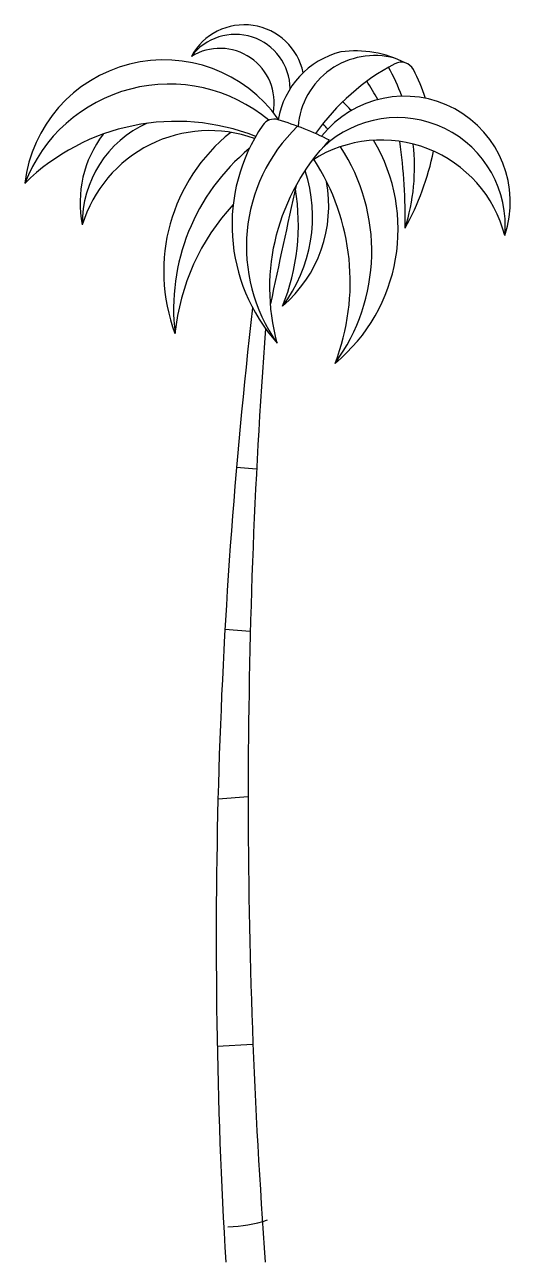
# Model space of a CAD drawing. Header units: millimetres. Extents: x 363.86 to 364.92, y 2563.46 to 2566.15.
import ezdxf

# ---------------------------------------------------------------- set-up
doc = ezdxf.new("R2010")
doc.units = ezdxf.units.MM
doc.header["$LTSCALE"] = 10
doc.layers.add('Vegetais', color=94, linetype='Continuous')

msp = doc.modelspace()

# ---------------------------------------------------------------- linework, layer by layer
at = {"layer": 'Vegetais', "color": 34}
for p, q in [((364.3669, 2565.1836), (364.3232, 2565.1868)), ((364.3532, 2564.8305), (364.2981, 2564.8351)), ((364.3485, 2564.4713), (364.283, 2564.466)), ((364.359, 2563.9327), (364.2814, 2563.9286))]:
    msp.add_line(p, q, dxfattribs=at)
at = {"layer": 'Vegetais'}
msp.add_lwpolyline([(364.5255, 2565.898, 0.044613), (364.4135, 2565.9427, 0.327212), (364.3801, 2565.9309, 0.344389), (364.4117, 2565.4573, -0.264453)], format="xyb", close=True, dxfattribs=at)
for centre, radius, start, end in [((364.34, 2566.0186), 0.1305, 11.4912, 151.7254), ((364.3205, 2566.0089), 0.1193, 0.6319, 143.1354), ((364.2868, 2565.9795), 0.1183, 349.746, 121.4465), ((364.5956, 2565.9113), 0.1847, 104.3286, 170.2046), ((364.6236, 2565.9154), 0.1669, 75.0836, 175.6693), ((364.5818, 2565.8548), 0.2376, 62.9428, 97.7048), ((364.1654, 2565.7684), 0.3044, 35.2737, 173.1806), ((364.8956, 2565.6308), 0.49, 117.8063, 144.8846), ((364.2652, 2565.8402), 0.4446, 20.1907, 29.1537), ((364.681, 2566.0377), 0.03, 27.8309, 117.8063), ((364.3736, 2565.8754), 0.3777, 17.5376, 27.8309), ((363.8336, 2565.5396), 0.9134, 29.285, 32.2058), ((364.177, 2565.684), 0.3362, 50.0117, 158.9889), ((364.688, 2565.764), 0.2298, 341.5396, 141.6184), ((364.2957, 2565.7047), 0.3786, 42.9657, 47.0471), ((364.6728, 2565.7132), 0.2342, 354.6112, 133.4077), ((364.1924, 2565.4697), 0.4695, 68.4571, 134.5207), ((364.2263, 2565.7177), 0.2381, 114.1142, 180.8163), ((364.2646, 2565.6301), 0.2889, 70.2322, 163.0686), ((364.7071, 2565.6673), 0.3624, 133.8867, 215.4082), ((364.1934, 2565.6539), 0.4236, 39.2756, 41.4468), ((364.23, 2565.7626), 0.2466, 142.8513, 191.3124), ((364.5504, 2565.6134), 0.3854, 128.4295, 200.5403), ((364.6379, 2565.6218), 0.2769, 14.5058, 122.5933), ((364.2957, 2565.7047), 0.3786, 309.6492, 30.7421), ((363.4994, 2565.7285), 1.1902, 358.9724, 8.0848), ((364.6391, 2565.5309), 0.4526, 129.5526, 186.6838), ((364.2043, 2565.657), 0.4127, 323.7828, 33.369), ((364.2663, 2565.8402), 0.4436, 342.5381, 6.4382), ((364.1699, 2565.9944), 0.5936, 331.0566, 348.3423), ((364.0793, 2565.5898), 0.4909, 338.9084, 32.934), ((364.1668, 2565.7317), 0.3217, 322.8597, 18.1627), ((378.0521, 2562.7095), 13.9458, 167.19729, 168.27789), ((364.2349, 2565.7563), 0.2887, 310.7129, 10.3854), ((363.9861, 2565.7143), 0.4715, 337.9828, 9.4782), ((364.6722, 2565.4289), 0.4852, 137.2327, 174.171)]:
    msp.add_arc(centre, radius, start, end, dxfattribs=at)
at = {"layer": 'Vegetais', "color": 34}
for centre, radius, start, end in [((376.233, 2564.1617), 11.9539, 173.40663, 183.36709), ((378.1479, 2564.4719), 13.7994, 175.77186, 184.20699), ((364.2982, 2563.828), 0.2915, 271.2753, 288.4501)]:
    msp.add_arc(centre, radius, start, end, dxfattribs=at)

doc.saveas('drawing.dxf')
